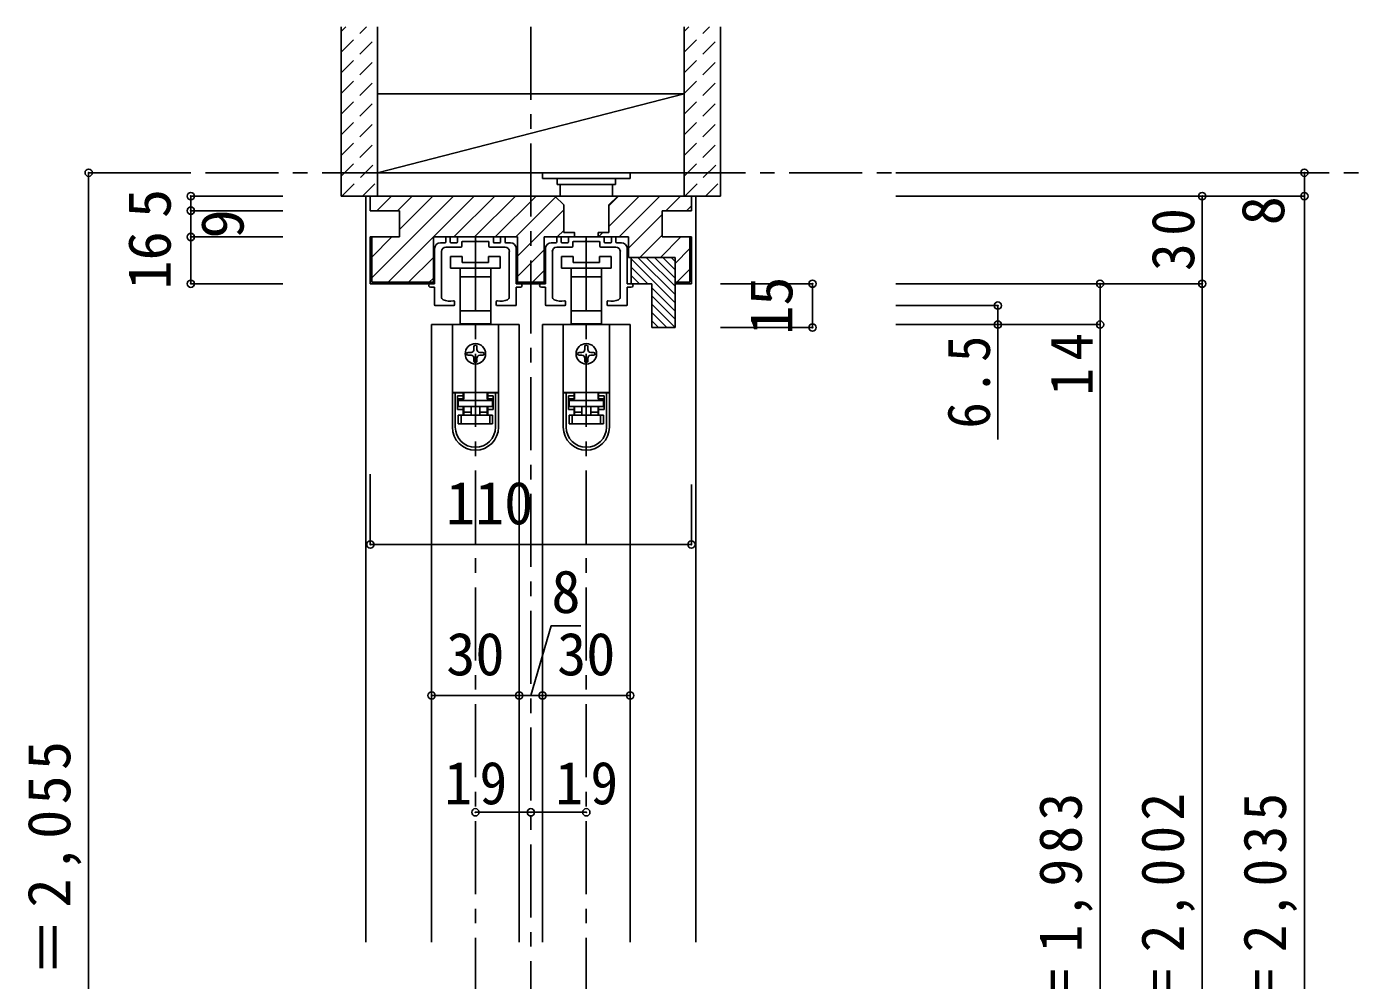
# Model space of a CAD drawing. Units: millimetres, scale not verified. Extents: x -973 to 977, y -718 to 696.
# Drawn here: x 50.4 to 507.7, y -329 to -2.5 of the extents above; entities that cross this region are included whole.
import ezdxf
from ezdxf.enums import TextEntityAlignment as Align

# ---------------------------------------------------------------- set-up
doc = ezdxf.new("R2010")
doc.units = ezdxf.units.MM
doc.header["$LTSCALE"] = 5
doc.header["$PDMODE"] = 32
doc.header["$PDSIZE"] = 2.5
doc.linetypes.add('CHAIN1', pattern=[8, 5, -1, 1, -1])
doc.linetypes.add('DASHED1', pattern=[1.8, 1.2, -0.6])
for name, color, linetype in [('0-1_通り芯', 4, 'CHAIN1'), ('0-2_柱', 7, 'Continuous'), ('0-3_仕上', 2, 'Continuous'), ('0-4_枠', 3, 'Continuous'), ('0-6_扉', 6, 'Continuous'), ('0-7_金物', 7, 'Continuous'), ('0-B_寸法', 7, 'Continuous'), ('0-C_ﾊｯﾁ', 4, 'Continuous')]:
    doc.layers.add(name, color=color, linetype=linetype)
doc.styles.add('ＭＳ ゴシック', font='')
doc.styles.get('ＭＳ ゴシック').set_extended_font_data('MS Gothic')

# ---------------------------------------------------------------- blocks, each defined once
blk = doc.blocks.new('02')
at = {"layer": '0-B_寸法'}
for p, q in [((-14, 4.623), (-14, -7.377)), ((-12, 6.623), (-10.45, 6.623)), ((-10.15, 6.923), (-10.15, 8.323)), ((-10.15, 5.123), (-4.95, 5.123)), ((-8.95, 8.623), (-9.85, 8.623)), ((-8.65, 6.923), (-8.65, 8.323)), ((-6.45, 6.623), (-8.35, 6.623)), ((-6.15, 8.323), (-6.15, 6.923)), ((-5.85, 8.623), (5.85, 8.623)), ((-4.65, 5.423), (-4.65, 6.823)), ((-4.35, 7.123), (-0.3, 7.123)), ((0, 7.423), (-0.3, 7.123)), ((0, 7.423), (0.3, 7.123)), ((4.35, 7.123), (0.3, 7.123)), ((4.65, 5.423), (4.65, 6.823)), ((10.15, 5.123), (4.95, 5.123)), ((6.15, 8.323), (6.15, 6.923)), ((6.45, 6.623), (8.35, 6.623)), ((8.65, 6.923), (8.65, 8.323)), ((8.95, 8.623), (9.85, 8.623)), ((10.15, 6.923), (10.15, 8.323)), ((12, 6.623), (10.45, 6.623)), ((14, 4.623), (14, -7.377)), ((-11.6, -11.949), (-11.6, 3.623)), ((11.6, -11.949), (11.6, 3.623)), ((-15.4, -7.377), (-14, -7.377)), ((-15.4, -8.577), (-14, -8.577)), ((-14, -14.577), (-14, -8.577)), ((15.4, -7.377), (14, -7.377)), ((15.4, -8.577), (14, -8.577)), ((14, -14.577), (14, -8.577)), ((-7.15, -14.577), (-7.15, -13.502)), ((7.15, -14.577), (7.15, -13.502)), ((-13.7, -14.877), (-7.45, -14.877)), ((13.7, -14.877), (7.45, -14.877))]:
    blk.add_line(p, q, dxfattribs=at)
for centre, radius, start, end in [((-12, 4.623), 2, 90, 180), ((-10.15, 3.623), 1.5, 90, 180), ((-10.45, 6.923), 0.3, 270, 0), ((-9.85, 8.323), 0.3, 90, 180), ((-8.95, 8.323), 0.3, 0, 90), ((-8.35, 6.923), 0.3, 180, 270), ((-6.45, 6.923), 0.3, 270, 0), ((-5.85, 8.323), 0.3, 90, 180), ((-4.95, 5.423), 0.3, 270, 0), ((-4.35, 6.823), 0.3, 90, 180), ((4.35, 6.823), 0.3, 0, 90), ((4.95, 5.423), 0.3, 180, 270), ((5.85, 8.323), 0.3, 0, 90), ((6.45, 6.923), 0.3, 180, 270), ((8.35, 6.923), 0.3, 270, 0), ((8.95, 8.323), 0.3, 90, 180), ((9.85, 8.323), 0.3, 0, 90), ((10.45, 6.923), 0.3, 180, 270), ((10.15, 3.623), 1.5, 0, 90), ((12, 4.623), 2, 0, 90), ((-15.4, -7.977), 0.6, 90, 180), ((-15.4, -7.977), 0.6, 180, 270), ((15.4, -7.977), 0.6, 0, 90), ((15.4, -7.977), 0.6, 270, 0), ((-10.6, -11.949), 1, 180, 243.25632), ((-8.8, -8.377), 5, 243.25632, 284.75682), ((-7.45, -13.502), 0.3, 0, 104.75682), ((7.45, -13.502), 0.3, 75.24318, 180), ((8.8, -8.377), 5, 255.24318, 296.74368), ((10.6, -11.949), 1, 296.74368, 0), ((-13.7, -14.577), 0.3, 180, 270), ((-7.45, -14.577), 0.3, 270, 0), ((7.45, -14.577), 0.3, 180, 270), ((13.7, -14.577), 0.3, 270, 0)]:
    blk.add_arc(centre, radius, start, end, dxfattribs=at)

msp = doc.modelspace()

# ---------------------------------------------------------------- linework, layer by layer
at = {"layer": '0-1_通り芯'}
for p, q in [((223.153, -2.5), (223.153, -577.5)), ((71.653, -52.5), (507.653, -52.5)), ((204.153, -74.5), (204.153, -555.5)), ((242.153, -74.5), (242.153, -555.5))]:
    msp.add_line(p, q, dxfattribs=at)
at = {"layer": '0-2_柱'}
for p, q in [((170.653, -25.5), (170.653, -52.5)), ((275.653, -25.5), (170.653, -25.5)), ((170.653, -52.5), (275.653, -25.5)), ((275.653, -52.5), (275.653, -25.5)), ((170.653, -52.5), (275.653, -52.5))]:
    msp.add_line(p, q, dxfattribs=at)
at = {"layer": '0-3_仕上'}
for p, q in [((158.153, -2.5), (158.153, -60.5)), ((170.653, -2.5), (170.653, -60.5)), ((275.653, -2.5), (275.653, -60.5)), ((288.153, -2.5), (288.153, -60.5)), ((158.153, -60.5), (170.653, -60.5)), ((275.653, -60.5), (288.153, -60.5))]:
    msp.add_line(p, q, dxfattribs=at)
at = {"layer": '0-4_枠', "color": 4}
for p, q in [((168.153, -60.5), (166.653, -60.5)), ((166.653, -60.5), (166.653, -316)), ((278.153, -60.5), (279.653, -60.5)), ((279.653, -60.5), (279.653, -316))]:
    msp.add_line(p, q, dxfattribs=at)
at = {"layer": '0-4_枠'}
for p, q in [((168.153, -65.5), (168.153, -60.5)), ((278.153, -60.5), (168.153, -60.5)), ((234.403, -63.5), (231.403, -60.5)), ((234.403, -73), (234.403, -63.5)), ((249.903, -63.5), (252.903, -60.5)), ((249.903, -73), (249.903, -63.5)), ((278.153, -65.5), (278.153, -60.5)), ((168.153, -65.5), (178.153, -65.5)), ((178.153, -65.5), (178.153, -74.5)), ((268.153, -65.5), (268.153, -74.5)), ((278.153, -65.5), (268.153, -65.5)), ((246.153, -73), (246.153, -74.5)), ((246.153, -73), (249.903, -73)), ((168.153, -74.5), (168.153, -90.5)), ((178.153, -74.5), (168.153, -74.5)), ((168.653, -74.5), (168.653, -90)), ((189.753, -74.5), (218.553, -74.5)), ((189.753, -74.5), (189.753, -90.5)), ((218.553, -74.5), (218.553, -90.5)), ((227.753, -74.5), (256.553, -74.5)), ((227.753, -74.5), (227.753, -90.5)), ((256.553, -74.5), (256.553, -81.5)), ((268.153, -74.5), (278.153, -74.5)), ((277.653, -74.5), (277.653, -90)), ((278.153, -74.5), (278.153, -90.5)), ((272.553, -81.5), (256.553, -81.5)), ((272.553, -81.5), (272.553, -105.5)), ((168.153, -90.5), (189.753, -90.5)), ((168.653, -90), (189.753, -90)), ((218.553, -90), (227.753, -90)), ((218.553, -90.5), (227.753, -90.5)), ((264.553, -90.5), (264.553, -105.5)), ((272.553, -90), (277.653, -90)), ((272.553, -90.5), (278.153, -90.5)), ((272.553, -105.5), (264.553, -105.5))]:
    msp.add_line(p, q, dxfattribs=at)
for points in [[(234.403, -73), (238.153, -73), (238.153, -74.5)], [(257.553, -81.5), (257.553, -86.75), (257.553, -90.5), (264.553, -90.5)]]:
    msp.add_lwpolyline(points, dxfattribs=at)
at = {"layer": '0-6_扉'}
for p, q in [((219.153, -104.5), (189.153, -104.5)), ((189.153, -104.5), (189.153, -316)), ((219.153, -104.5), (219.153, -316)), ((257.153, -104.5), (227.153, -104.5)), ((227.153, -104.5), (227.153, -316)), ((257.153, -104.5), (257.153, -316))]:
    msp.add_line(p, q, dxfattribs=at)
at = {"layer": '0-7_金物'}
for p, q in [((227.153, -52.5), (227.153, -54.5)), ((227.153, -52.5), (257.153, -52.5)), ((227.153, -54.5), (257.153, -54.5)), ((232.153, -54.5), (232.153, -56.5)), ((252.153, -54.5), (252.153, -56.5)), ((257.153, -52.5), (257.153, -54.5)), ((232.153, -56.5), (252.153, -56.5)), ((233.153, -56.5), (233.153, -60.5)), ((251.153, -60.5), (251.153, -56.5)), ((195.653, -85.2), (195.653, -81.2)), ((195.653, -81.2), (199.653, -81.2)), ((199.653, -81.2), (199.653, -83.2)), ((208.653, -81.2), (212.653, -81.2)), ((208.653, -83.2), (208.653, -81.2)), ((212.653, -81.2), (212.653, -85.2)), ((233.653, -81.2), (233.653, -85.2)), ((237.653, -81.2), (233.653, -81.2)), ((237.653, -83.2), (237.653, -81.2)), ((246.653, -81.2), (246.653, -83.2)), ((250.653, -81.2), (246.653, -81.2)), ((250.653, -85.2), (250.653, -81.2)), ((204.153, -85.2), (195.653, -85.2)), ((198.903, -99.8), (198.903, -85.2)), ((199.653, -83.2), (208.653, -83.2)), ((212.653, -85.2), (204.153, -85.2)), ((209.403, -85.2), (209.403, -99.8)), ((233.653, -85.2), (242.153, -85.2)), ((236.903, -85.2), (236.903, -99.8)), ((246.653, -83.2), (237.653, -83.2)), ((242.153, -85.2), (250.653, -85.2)), ((247.403, -99.8), (247.403, -85.2)), ((204.153, -88.2), (198.903, -88.2)), ((209.403, -88.2), (204.153, -88.2)), ((236.903, -88.2), (242.153, -88.2)), ((242.153, -88.2), (247.403, -88.2)), ((198.903, -104.2), (198.903, -99.8)), ((198.903, -99.8), (204.153, -99.8)), ((204.153, -99.8), (209.403, -99.8)), ((209.403, -99.8), (209.403, -104.2)), ((236.903, -99.8), (236.903, -104.2)), ((242.153, -99.8), (236.903, -99.8)), ((247.403, -99.8), (242.153, -99.8)), ((247.403, -104.2), (247.403, -99.8)), ((196.253, -104.5), (212.053, -104.5)), ((196.253, -104.5), (196.253, -127.8)), ((200.153, -104.2), (198.903, -104.2)), ((200.153, -104.5), (200.153, -104.2)), ((209.403, -104.2), (208.153, -104.2)), ((212.053, -104.5), (212.053, -127.8)), ((234.253, -104.5), (234.253, -127.8)), ((250.053, -104.5), (234.253, -104.5)), ((236.903, -104.2), (238.153, -104.2)), ((246.153, -104.5), (246.153, -104.2)), ((246.153, -104.2), (247.403, -104.2)), ((250.053, -104.5), (250.053, -127.8)), ((202.653, -114), (201.653, -114)), ((203.653, -112), (203.653, -113)), ((204.653, -113), (204.653, -112)), ((206.653, -114), (205.653, -114)), ((240.653, -114), (239.653, -114)), ((241.653, -112), (241.653, -113)), ((242.653, -113), (242.653, -112)), ((244.653, -114), (243.653, -114)), ((201.653, -115), (202.653, -115)), ((203.653, -116), (203.653, -117)), ((204.653, -117), (204.653, -116)), ((205.653, -115), (206.653, -115)), ((239.653, -115), (240.653, -115)), ((241.653, -116), (241.653, -117)), ((242.653, -117), (242.653, -116)), ((243.653, -115), (244.653, -115)), ((196.253, -127.8), (196.253, -127.9)), ((212.053, -127.8), (196.253, -127.8)), ((196.253, -127.9), (196.253, -139.6)), ((197.253, -127.9), (196.253, -127.9)), ((197.253, -139.6), (197.253, -127.9)), ((199.953, -127.9), (197.253, -127.9)), ((199.253, -127.9), (199.253, -127.8)), ((199.953, -127.9), (199.953, -128.9)), ((200.153, -130), (200.153, -127.8)), ((208.153, -127.8), (208.153, -130)), ((208.353, -128.9), (208.353, -127.9)), ((211.053, -127.9), (208.353, -127.9)), ((209.053, -127.8), (209.053, -127.9)), ((212.053, -127.8), (212.053, -127.9)), ((212.053, -139.6), (212.053, -127.9)), ((234.253, -127.8), (234.253, -127.9)), ((250.053, -127.8), (234.253, -127.8)), ((234.253, -127.9), (234.253, -139.6)), ((235.253, -127.9), (234.253, -127.9)), ((235.253, -139.6), (235.253, -127.9)), ((237.953, -127.9), (235.253, -127.9)), ((237.253, -127.9), (237.253, -127.8)), ((237.953, -127.9), (237.953, -128.9)), ((238.153, -130), (238.153, -127.8)), ((246.153, -127.8), (246.153, -130)), ((246.353, -128.9), (246.353, -127.9)), ((249.053, -127.9), (246.353, -127.9)), ((247.053, -127.8), (247.053, -127.9)), ((250.053, -127.8), (250.053, -127.9)), ((250.053, -139.6), (250.053, -127.9)), ((198.053, -128.9), (199.953, -128.9)), ((198.053, -128.9), (198.053, -133.6)), ((199.953, -129.9), (198.053, -129.9)), ((200.153, -130), (198.253, -130)), ((198.253, -130), (198.253, -130.5)), ((199.953, -128.9), (199.953, -129.9)), ((200.153, -134.5), (200.153, -132.5)), ((202.653, -132.5), (202.653, -135.5)), ((205.653, -132.5), (205.653, -135.5)), ((210.053, -130), (208.153, -130)), ((208.153, -132.5), (208.153, -134.5)), ((208.353, -128.9), (210.253, -128.9)), ((210.053, -130.5), (210.053, -130)), ((210.253, -133.6), (210.253, -128.9)), ((236.053, -128.9), (237.953, -128.9)), ((236.053, -128.9), (236.053, -133.6)), ((237.953, -129.9), (236.053, -129.9)), ((238.153, -130), (236.253, -130)), ((236.253, -130), (236.253, -130.5)), ((237.953, -128.9), (237.953, -129.9)), ((238.153, -134.5), (238.153, -132.5)), ((240.653, -132.5), (240.653, -135.5)), ((243.653, -132.5), (243.653, -135.5)), ((248.053, -130), (246.153, -130)), ((246.153, -132.5), (246.153, -134.5)), ((246.353, -128.9), (248.253, -128.9)), ((248.053, -130.5), (248.053, -130)), ((248.253, -133.6), (248.253, -128.9)), ((199.953, -133.6), (198.053, -133.6)), ((198.253, -138.5), (198.253, -135.5)), ((198.253, -135.5), (199.253, -135.5)), ((199.253, -135.5), (199.253, -138.5)), ((199.253, -135.5), (209.053, -135.5)), ((199.953, -133.6), (199.953, -135.5)), ((200.153, -134.5), (202.653, -134.5)), ((200.153, -135.5), (200.153, -134.5)), ((208.353, -132.6), (210.253, -132.6)), ((208.353, -133.6), (208.353, -132.6)), ((208.353, -135.5), (208.353, -133.6)), ((210.253, -133.6), (208.353, -133.6)), ((209.053, -138.5), (209.053, -135.5)), ((209.053, -135.5), (210.053, -135.5)), ((210.053, -135.5), (210.053, -138.5)), ((237.953, -133.6), (236.053, -133.6)), ((236.253, -138.5), (236.253, -135.5)), ((236.253, -135.5), (237.253, -135.5)), ((237.253, -135.5), (237.253, -138.5)), ((237.253, -135.5), (247.053, -135.5)), ((237.953, -133.6), (237.953, -135.5)), ((238.153, -134.5), (240.653, -134.5)), ((238.153, -135.5), (238.153, -134.5)), ((246.353, -132.6), (248.253, -132.6)), ((246.353, -133.6), (246.353, -132.6)), ((246.353, -135.5), (246.353, -133.6)), ((248.253, -133.6), (246.353, -133.6)), ((247.053, -138.5), (247.053, -135.5)), ((247.053, -135.5), (248.053, -135.5)), ((248.053, -135.5), (248.053, -138.5)), ((199.253, -138.5), (198.253, -138.5)), ((209.053, -138.5), (199.253, -138.5)), ((210.053, -138.5), (209.053, -138.5)), ((237.253, -138.5), (236.253, -138.5)), ((247.053, -138.5), (237.253, -138.5)), ((248.053, -138.5), (247.053, -138.5))]:
    msp.add_line(p, q, dxfattribs=at)
for points in [[(200.153, -104.2), (208.153, -104.2), (208.153, -104.5)], [(246.153, -104.2), (238.153, -104.2), (238.153, -104.5)], [(212.053, -127.9), (211.053, -127.9), (211.053, -139.6)], [(250.053, -127.9), (249.053, -127.9), (249.053, -139.6)], [(210.253, -129.9), (208.353, -129.9), (208.353, -128.9)], [(248.253, -129.9), (246.353, -129.9), (246.353, -128.9)], [(198.053, -132.6), (199.953, -132.6), (199.953, -133.6)], [(205.653, -134.5), (208.153, -134.5), (208.153, -135.5)], [(236.053, -132.6), (237.953, -132.6), (237.953, -133.6)], [(243.653, -134.5), (246.153, -134.5), (246.153, -135.5)]]:
    msp.add_lwpolyline(points, dxfattribs=at)
for points in [[(210.053, -132.5), (198.253, -132.5), (198.253, -130.5), (210.053, -130.5)], [(248.053, -132.5), (236.253, -132.5), (236.253, -130.5), (248.053, -130.5)]]:
    msp.add_lwpolyline(points, close=True, dxfattribs=at)
for centre in [(204.153, -114.5), (242.153, -114.5)]:
    msp.add_circle(centre, 3.5, dxfattribs=at)
for centre, radius, start, end in [((201.653, -114.5), 0.5, 90, 180), ((202.653, -113), 1, 270, 0), ((204.153, -112), 0.5, 90, 180), ((204.153, -112), 0.5, 0, 90), ((205.653, -113), 1, 180, 270), ((206.653, -114.5), 0.5, 0, 90), ((239.653, -114.5), 0.5, 90, 180), ((240.653, -113), 1, 270, 0), ((242.153, -112), 0.5, 90, 180), ((242.153, -112), 0.5, 0, 90), ((243.653, -113), 1, 180, 270), ((244.653, -114.5), 0.5, 0, 90), ((201.653, -114.5), 0.5, 180, 270), ((202.653, -116), 1, 0, 90), ((204.153, -117), 0.5, 180, 270), ((204.153, -117), 0.5, 270, 0), ((205.653, -116), 1, 90, 180), ((206.653, -114.5), 0.5, 270, 0), ((239.653, -114.5), 0.5, 180, 270), ((240.653, -116), 1, 0, 90), ((242.153, -117), 0.5, 180, 270), ((242.153, -117), 0.5, 270, 0), ((243.653, -116), 1, 90, 180), ((244.653, -114.5), 0.5, 270, 0), ((204.153, -139.6), 7.9, 180, 0), ((204.153, -139.6), 6.9, 180, 0), ((242.153, -139.6), 7.9, 180, 0), ((242.153, -139.6), 6.9, 180, 0)]:
    msp.add_arc(centre, radius, start, end, dxfattribs=at)
at = {"layer": '0-B_寸法', "color": 4}
for p, q in [((71.653, -52.5), (106.653, -52.5)), ((71.653, -567.5), (71.653, -52.5)), ((488.153, -52.5), (348.153, -52.5)), ((488.153, -52.5), (488.153, -60.5)), ((106.653, -60.5), (138.153, -60.5)), ((106.653, -60.5), (106.653, -65.5)), ((488.153, -60.5), (348.153, -60.5)), ((453.153, -552.5), (453.153, -60.5)), ((488.153, -567.5), (488.153, -60.5)), ((106.653, -65.5), (138.153, -65.5)), ((106.653, -65.5), (106.653, -74.5)), ((106.653, -74.5), (138.153, -74.5)), ((106.653, -74.5), (106.653, -90.5)), ((106.653, -90.5), (138.153, -90.5)), ((319.653, -90.5), (288.153, -90.5)), ((319.653, -90.5), (319.653, -105.5)), ((453.153, -90.5), (348.153, -90.5)), ((418.153, -90.5), (418.153, -547.5)), ((383.153, -98), (348.153, -98)), ((383.153, -98), (383.153, -143.868)), ((418.153, -104.5), (348.153, -104.5)), ((319.653, -105.5), (288.153, -105.5)), ((168.153, -179.804), (168.153, -155.746)), ((278.153, -179.804), (278.153, -159.246)), ((168.153, -179.804), (278.153, -179.804)), ((189.153, -231.5), (257.153, -231.5)), ((204.153, -271.5), (223.153, -271.5)), ((223.153, -271.5), (242.153, -271.5))]:
    msp.add_line(p, q, dxfattribs=at)
msp.add_lwpolyline([(223.153, -231.5), (230.097, -207.649), (240.274, -207.649)], dxfattribs=at)
at = {"layer": '0-B_寸法'}
for p in [(71.653, -52.5), (488.153, -52.5), (106.653, -60.5), (453.153, -60.5), (488.153, -60.5), (106.653, -65.5), (106.653, -74.5), (106.653, -90.5), (319.653, -90.5), (418.153, -90.5), (453.153, -90.5), (383.153, -98), (319.653, -105.5), (383.153, -104.5), (418.153, -104.5), (168.153, -179.804), (278.153, -179.804), (189.153, -231.5), (219.153, -231.5), (227.153, -231.5), (257.153, -231.5), (204.153, -271.5), (223.153, -271.5), (242.153, -271.5)]:
    msp.add_point(p, dxfattribs=at)
at = {"layer": '0-C_ﾊｯﾁ', "linetype": 'DASHED1'}
for p, q in [((158.153, -4.149), (159.802, -2.5)), ((158.153, -11.22), (166.873, -2.5)), ((275.653, -4.149), (277.302, -2.5)), ((275.653, -11.22), (284.373, -2.5)), ((158.153, -18.292), (170.653, -5.792)), ((275.653, -18.292), (288.153, -5.792)), ((158.153, -25.363), (170.653, -12.863)), ((275.653, -25.363), (288.153, -12.863)), ((158.153, -32.434), (170.653, -19.934)), ((275.653, -32.434), (288.153, -19.934)), ((158.153, -39.505), (170.653, -27.005)), ((275.653, -39.505), (288.153, -27.005)), ((158.153, -46.576), (170.653, -34.076)), ((275.653, -46.576), (288.153, -34.076)), ((158.153, -53.647), (170.653, -41.147)), ((275.653, -53.647), (288.153, -41.147)), ((158.371, -60.5), (170.653, -48.218)), ((275.871, -60.5), (288.153, -48.218)), ((165.442, -60.5), (170.653, -55.289)), ((282.942, -60.5), (288.153, -55.289))]:
    msp.add_line(p, q, dxfattribs=at)
at = {"layer": '0-C_ﾊｯﾁ'}
for p, q in [((168.356, -60.5), (168.153, -60.703)), ((168.653, -88.487), (196.64, -60.5)), ((170.427, -65.5), (175.427, -60.5)), ((174.211, -90), (203.711, -60.5)), ((177.498, -65.5), (182.498, -60.5)), ((178.153, -71.916), (189.569, -60.5)), ((196.782, -74.5), (210.782, -60.5)), ((203.853, -74.5), (217.853, -60.5)), ((210.924, -74.5), (224.924, -60.5)), ((217.995, -74.5), (231.699, -60.796)), ((249.903, -63.805), (253.208, -60.5)), ((249.903, -70.876), (260.279, -60.5)), ((253.35, -74.5), (267.35, -60.5)), ((269.422, -65.5), (274.422, -60.5)), ((276.493, -65.5), (278.153, -63.84)), ((218.553, -81.013), (234.403, -65.163)), ((256.553, -78.369), (268.153, -66.769)), ((232.137, -74.5), (234.403, -72.234)), ((246.279, -74.5), (247.779, -73)), ((168.653, -81.416), (175.569, -74.5)), ((260.493, -81.5), (268.153, -73.84)), ((267.564, -81.5), (274.564, -74.5)), ((181.282, -90), (189.753, -81.529)), ((218.553, -88.084), (227.753, -78.884)), ((257.553, -82.032), (272.553, -97.032)), ((259.85, -81.5), (272.553, -94.203)), ((262.678, -81.5), (272.553, -91.375)), ((265.506, -81.5), (272.553, -88.547)), ((268.335, -81.5), (272.553, -85.718)), ((271.163, -81.5), (272.553, -82.89)), ((272.553, -83.582), (277.653, -78.482)), ((223.708, -90), (227.753, -85.955)), ((257.553, -84.86), (263.193, -90.5)), ((273.206, -90), (277.653, -85.553)), ((188.353, -90), (189.753, -88.6)), ((257.553, -87.689), (260.364, -90.5)), ((264.553, -91.86), (272.553, -99.86)), ((264.553, -94.689), (272.553, -102.689)), ((264.553, -97.517), (272.536, -105.5)), ((264.553, -100.346), (269.707, -105.5)), ((264.553, -103.174), (266.879, -105.5))]:
    msp.add_line(p, q, dxfattribs=at)

# ---------------------------------------------------------------- block references
at = {"layer": '0-7_金物'}
for p in [(204.153, -83.123), (242.153, -83.123)]:
    msp.add_blockref('02', p, dxfattribs=at)

# ---------------------------------------------------------------- texts
at = {"layer": '0-B_寸法', "style": 'ＭＳ ゴシック'}
for s, p in [('5', (104.153, -68)), ('8', (485.653, -70.5)), ('9', (129.153, -75)), ('16', (104.153, -92.5)), ('15', (317.153, -108))]:
    msp.add_text(s, height=14.66, rotation=90, dxfattribs=at).set_placement(p, align=Align.BOTTOM_LEFT)
for s, p in [('110', (194.074, -177.304)), ('8', (230.185, -207.649)), ('30', (194.153, -229)), ('30', (232.153, -229))]:
    msp.add_text(s, height=14.66, dxfattribs=at).set_placement(p, align=Align.BOTTOM_LEFT)
at = {"layer": '0-B_寸法', "char_height": 14.66, "attachment_point": 7, "rotation": 90, "style": 'ＭＳ ゴシック'}
for s, insert in [('\\T1.27;\\W0.95;30', (450.653, -86.125)), ('\\T1.27;\\W0.9;6.5', (380.653, -140.086)), ('\\T1.27;\\W0.95;14', (415.653, -128.836)), ('\\T1.18;ＲＯＨ＝2,055', (69.153, -398.5)), ('\\T1.19;\\W0.95;ＤＨ＝1,983', (415.653, -387.25)), ('\\T1.19;\\W0.95;枠内＝2,002', (450.653, -387.25)), ('\\T1.19;\\W0.95;枠外＝2,035', (485.653, -387.25))]:
    msp.add_mtext(s, dxfattribs=dict(at, insert=insert))
at = {"layer": '0-B_寸法', "char_height": 14.66, "attachment_point": 7, "style": 'ＭＳ ゴシック'}
for insert in [(193.528, -269), (231.528, -269)]:
    msp.add_mtext('\\T1.27;\\W0.95;19', dxfattribs=dict(at, insert=insert))

doc.saveas('drawing.dxf')
